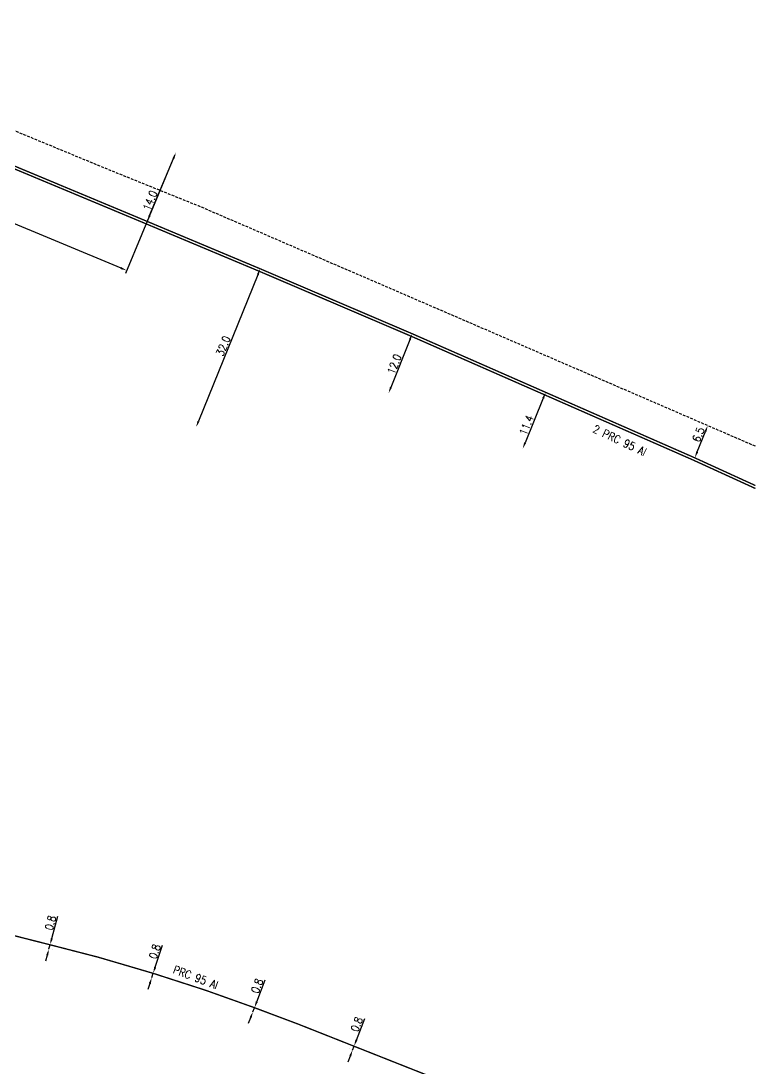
# Model space of a CAD drawing. Header units: millimetres. Extents: x 192397 to 193000, y 105345 to 105989.
# Drawn here: x 192862.4 to 193000.1, y 105513.2 to 105709.4 of the extents above; entities that cross this region are included whole.
import ezdxf

# ---------------------------------------------------------------- set-up
doc = ezdxf.new("R2010")
doc.units = ezdxf.units.MM
doc.header["$PDMODE"] = 34
doc.linetypes.add('DASHED', pattern=[0.75, 0.5, -0.25])
doc.layers.get('Defpoints').update_dxf_attribs({"linetype": 'CONTINUOUS'})
doc.layers.add('M_120', color=5, linetype='M_ST_13')
doc.styles.get("Standard").update_dxf_attribs({"font": 'romans.shx', "width": 0.85})
doc.linetypes.add('M_ST_13', pattern='A,5,-0.3,["oo",Standard,S=1.5,R=0,X=0,Y=-0.5],-3', length=8.3)
doc.dimstyles.get("Standard").update_dxf_attribs({"dimtxt": 1.5, "dimasz": 1.2, "dimexe": 0.625, "dimexo": 0.625, "dimgap": 0.25, "dimtad": 1, "dimdec": 1, "dimzin": 0, "dimdsep": 46, "dimtxsty": 'Standard', "dimcen": -0.5, "dimadec": 0, "dimazin": 0, "dimtfac": 1, "dimtdec": 1, "dimtmove": 0, "dimatfit": 3, "dimfxl": 1, "dimtolj": 1, "dimtzin": 0, "dimarcsym": 0})

# ---------------------------------------------------------------- blocks, each defined once
blk = doc.blocks.new('*D0')
at = {"layer": 'Defpoints', "color": 0, "linetype": 'Continuous'}
for p in [(192991.08, 105633.59), (192991.08, 105633.59), (192988.65, 105627.56)]:
    blk.add_point(p, dxfattribs=at)
at = {"layer": 'M_120', "color": 0, "linetype": 'Continuous', "lineweight": -2}
blk.add_line((192989.1, 105628.67), (192990.63, 105632.47), dxfattribs=at)
at = {"layer": 'M_120', "color": 0, "linetype": 'Continuous'}
for points in [[(192990.45, 105632.55), (192990.82, 105632.4), (192991.08, 105633.59)], [(192988.92, 105628.74), (192989.29, 105628.6), (192988.65, 105627.56)]]:
    blk.add_solid(points, dxfattribs=at)
at = {"layer": 'M_120', "color": 0, "linetype": 'Continuous', "insert": (192989.33, 105631.91), "char_height": 1.5, "attachment_point": 5, "rotation": 68.0811}
blk.add_mtext('\\A1;6.5', dxfattribs=at)
blk = doc.blocks.new('*D1')
at = {"layer": 'Defpoints', "color": 0, "linetype": 'Continuous'}
for p in [(192960.71, 105639.82), (192956.42, 105629.26), (192956.42, 105629.26)]:
    blk.add_point(p, dxfattribs=at)
at = {"layer": 'M_120', "color": 0, "linetype": 'Continuous', "lineweight": -2}
blk.add_line((192960.26, 105638.71), (192956.87, 105630.37), dxfattribs=at)
at = {"layer": 'M_120', "color": 0, "linetype": 'Continuous'}
for points in [[(192960.07, 105638.78), (192960.44, 105638.63), (192960.71, 105639.82)], [(192956.68, 105630.45), (192957.05, 105630.3), (192956.42, 105629.26)]]:
    blk.add_solid(points, dxfattribs=at)
at = {"layer": 'M_120', "color": 0, "linetype": 'Continuous', "insert": (192957.12, 105633.65), "char_height": 1.5, "attachment_point": 5, "rotation": 67.8751}
blk.add_mtext('\\A1;11.4', dxfattribs=at)
blk = doc.blocks.new('*D2')
at = {"layer": 'Defpoints', "color": 0, "linetype": 'Continuous'}
for p in [(192935.71, 105650.8), (192931.28, 105639.64), (192931.28, 105639.64)]:
    blk.add_point(p, dxfattribs=at)
at = {"layer": 'M_120', "color": 0, "linetype": 'Continuous', "lineweight": -2}
blk.add_line((192935.26, 105649.68), (192931.72, 105640.76), dxfattribs=at)
at = {"layer": 'M_120', "color": 0, "linetype": 'Continuous'}
for points in [[(192935.08, 105649.76), (192935.45, 105649.61), (192935.71, 105650.8)], [(192931.54, 105640.83), (192931.91, 105640.69), (192931.28, 105639.64)]]:
    blk.add_solid(points, dxfattribs=at)
at = {"layer": 'M_120', "color": 0, "linetype": 'Continuous', "insert": (192932.37, 105645.1), "char_height": 1.5, "attachment_point": 5, "rotation": 68.3711}
blk.add_mtext('\\A1;12.0', dxfattribs=at)
blk = doc.blocks.new('*D3')
at = {"layer": 'Defpoints', "color": 0, "linetype": 'Continuous'}
for p in [(192907.24, 105662.98), (192895.24, 105633.31), (192895.24, 105633.31)]:
    blk.add_point(p, dxfattribs=at)
at = {"layer": 'M_120', "color": 0, "linetype": 'Continuous', "lineweight": -2}
blk.add_line((192906.79, 105661.86), (192895.69, 105634.42), dxfattribs=at)
at = {"layer": 'M_120', "color": 0, "linetype": 'Continuous'}
for points in [[(192906.61, 105661.94), (192906.98, 105661.79), (192907.24, 105662.98)], [(192895.51, 105634.5), (192895.88, 105634.35), (192895.24, 105633.31)]]:
    blk.add_solid(points, dxfattribs=at)
at = {"layer": 'M_120', "color": 0, "linetype": 'Continuous', "insert": (192900.32, 105648.52), "char_height": 1.5, "attachment_point": 5, "rotation": 67.9796}
blk.add_mtext('\\A1;32.0', dxfattribs=at)
blk = doc.blocks.new('*D4')
at = {"layer": 'Defpoints', "color": 0, "linetype": 'Continuous'}
for p in [(192891.46, 105684.77), (192891.46, 105684.77), (192886.07, 105671.85)]:
    blk.add_point(p, dxfattribs=at)
at = {"layer": 'M_120', "color": 0, "linetype": 'Continuous', "lineweight": -2}
blk.add_line((192886.53, 105672.96), (192891, 105683.67), dxfattribs=at)
at = {"layer": 'M_120', "color": 0, "linetype": 'Continuous'}
for points in [[(192890.82, 105683.74), (192891.18, 105683.59), (192891.46, 105684.77)], [(192886.35, 105673.04), (192886.72, 105672.88), (192886.07, 105671.85)]]:
    blk.add_solid(points, dxfattribs=at)
at = {"layer": 'M_120', "color": 0, "linetype": 'Continuous', "insert": (192886.62, 105675.77), "char_height": 1.5, "attachment_point": 5, "rotation": 67.3466}
blk.add_mtext('\\A1;14.0', dxfattribs=at)
blk = doc.blocks.new('*D55')
at = {"layer": 'Defpoints', "color": 0, "linetype": 'Continuous'}
for p in [(192867.88, 105536.3), (192867.67, 105535.53), (192867.67, 105535.53)]:
    blk.add_point(p, dxfattribs=at)
at = {"layer": 'M_120', "color": 0, "linetype": 'Continuous', "lineweight": -2}
for p, q in [((192868.19, 105537.46), (192869.33, 105541.68)), ((192867.67, 105535.53), (192867.88, 105536.3)), ((192868.48, 105536.14), (192868.48, 105536.14)), ((192867.36, 105534.37), (192867.05, 105533.21)), ((192868.28, 105535.36), (192868.28, 105535.36))]:
    blk.add_line(p, q, dxfattribs=at)
at = {"layer": 'M_120', "color": 0, "linetype": 'Continuous'}
for points in [[(192868, 105537.51), (192868.39, 105537.41), (192867.88, 105536.3)], [(192867.17, 105534.42), (192867.55, 105534.32), (192867.67, 105535.53)]]:
    blk.add_solid(points, dxfattribs=at)
at = {"layer": 'M_120', "color": 0, "linetype": 'Continuous', "insert": (192867.96, 105540.41), "char_height": 1.5, "attachment_point": 5, "rotation": 74.8828}
blk.add_mtext('\\A1;0.8', dxfattribs=at)
blk = doc.blocks.new('*D56')
at = {"layer": 'Defpoints', "color": 0, "linetype": 'Continuous'}
for p in [(192887.19, 105530.95), (192886.94, 105530.19), (192886.94, 105530.19)]:
    blk.add_point(p, dxfattribs=at)
at = {"layer": 'M_120', "color": 0, "linetype": 'Continuous', "lineweight": -2}
for p, q in [((192887.57, 105532.09), (192888.94, 105536.24)), ((192886.94, 105530.19), (192887.19, 105530.95)), ((192886.57, 105529.05), (192886.19, 105527.91))]:
    blk.add_line(p, q, dxfattribs=at)
at = {"layer": 'M_120', "color": 0, "linetype": 'Continuous'}
for points in [[(192887.38, 105532.15), (192887.76, 105532.02), (192887.19, 105530.95)], [(192886.38, 105529.11), (192886.76, 105528.98), (192886.94, 105530.19)]]:
    blk.add_solid(points, dxfattribs=at)
at = {"layer": 'M_120', "color": 0, "linetype": 'Continuous', "insert": (192887.5, 105535.04), "char_height": 1.5, "attachment_point": 5, "rotation": 71.7257}
blk.add_mtext('\\A1;0.8', dxfattribs=at)
blk = doc.blocks.new('*D57')
at = {"layer": 'Defpoints', "color": 0, "linetype": 'Continuous'}
for p in [(192906.17, 105524.51), (192905.88, 105523.76), (192905.88, 105523.76)]:
    blk.add_point(p, dxfattribs=at)
at = {"layer": 'M_120', "color": 0, "linetype": 'Continuous', "lineweight": -2}
for p, q in [((192906.6, 105525.63), (192908.17, 105529.71)), ((192905.88, 105523.76), (192906.17, 105524.51)), ((192905.45, 105522.64), (192905.02, 105521.52))]:
    blk.add_line(p, q, dxfattribs=at)
at = {"layer": 'M_120', "color": 0, "linetype": 'Continuous'}
for points in [[(192906.42, 105525.7), (192906.79, 105525.56), (192906.17, 105524.51)], [(192905.26, 105522.72), (192905.64, 105522.57), (192905.88, 105523.76)]]:
    blk.add_solid(points, dxfattribs=at)
at = {"layer": 'M_120', "color": 0, "linetype": 'Continuous', "insert": (192906.67, 105528.59), "char_height": 1.5, "attachment_point": 5, "rotation": 68.923}
blk.add_mtext('\\A1;0.8', dxfattribs=at)
blk = doc.blocks.new('*D58')
at = {"layer": 'Defpoints', "color": 0, "linetype": 'Continuous'}
for p in [(192924.54, 105516.57), (192924.54, 105516.57), (192924.83, 105517.32)]:
    blk.add_point(p, dxfattribs=at)
at = {"layer": 'M_120', "color": 0, "linetype": 'Continuous', "lineweight": -2}
for p, q in [((192925.26, 105518.44), (192926.83, 105522.51)), ((192923.96, 105516.79), (192923.96, 105516.79)), ((192924.25, 105517.54), (192924.25, 105517.54)), ((192924.54, 105516.57), (192924.83, 105517.32)), ((192924.11, 105515.45), (192923.68, 105514.33))]:
    blk.add_line(p, q, dxfattribs=at)
at = {"layer": 'M_120', "color": 0, "linetype": 'Continuous'}
for points in [[(192925.07, 105518.51), (192925.45, 105518.36), (192924.83, 105517.32)], [(192923.92, 105515.52), (192924.3, 105515.38), (192924.54, 105516.57)]]:
    blk.add_solid(points, dxfattribs=at)
at = {"layer": 'M_120', "color": 0, "linetype": 'Continuous', "insert": (192925.33, 105521.39), "char_height": 1.5, "attachment_point": 5, "rotation": 68.923}
blk.add_mtext('\\A1;0.8', dxfattribs=at)
blk = doc.blocks.new('*D93')
at = {"layer": 'Defpoints', "color": 0, "linetype": 'Continuous'}
for p in [(192830.95, 105695.57), (192891.46, 105684.77), (192882.23, 105662.66)]:
    blk.add_point(p, dxfattribs=at)
at = {"layer": 'M_120', "color": 0, "linetype": 'Continuous', "lineweight": -2}
for p, q in [((192830.71, 105694.99), (192826.62, 105685.2)), ((192827.97, 105685.31), (192881.13, 105663.13)), ((192891.22, 105684.2), (192881.99, 105662.09))]:
    blk.add_line(p, q, dxfattribs=at)
at = {"layer": 'M_120', "color": 0, "linetype": 'Continuous'}
for points in [[(192828.05, 105685.49), (192827.89, 105685.13), (192826.86, 105685.77)], [(192881.2, 105663.31), (192881.05, 105662.94), (192882.23, 105662.66)]]:
    blk.add_solid(points, dxfattribs=at)
at = {"layer": 'M_120', "color": 0, "linetype": 'Continuous', "insert": (192854.93, 105675.14), "char_height": 1.5, "attachment_point": 5, "rotation": 337.3466}
blk.add_mtext('\\A1;60.0', dxfattribs=at)

msp = doc.modelspace()

# ---------------------------------------------------------------- linework, layer by layer
at = {"layer": 'M_120', "linetype": 'DASHED', "flags": 128}
msp.add_lwpolyline([(193000, 105629.71), (192990.88, 105633.67), (192964.69, 105644.99), (192935.22, 105657.73), (192906.82, 105669.96), (192895.7, 105674.75), (192888.35, 105677.7), (192877.84, 105681.96), (192863.16, 105688.03), (192849.66, 105693.61), (192845.34, 105695.4), (192830.84, 105701.56), (192819.62, 105706.33), (192812.45, 105709.42)], dxfattribs=at)
at = {"layer": 'M_120', "const_width": 0.25}
for points in [[(193000, 105622.36), (192988.45, 105627.64), (192960.72, 105639.82), (192935.71, 105650.81), (192907.24, 105662.98), (192885.71, 105672.01), (192858.36, 105683.43)], [(193000, 105622.36), (192999.77, 105622.47)]]:
    msp.add_lwpolyline(points, dxfattribs=at)
at = {"layer": 'M_120'}
for points in [[(192858.17, 105682.97, 0.25, 0.25, 0), (192885.52, 105671.55, 0.25, 0.25, 0), (192907.05, 105662.52, 0.25, 0.25, 0), (192935.51, 105650.35, 0.25, 0.25, 0), (192960.52, 105639.36, 0.25, 0.25, 0.000052), (192960.52, 105639.36, 0.25, 0.25, 0), (192988.25, 105627.18, 0.25, 0.25, 0), (193000, 105621.81, 0, 0, 0)], [(192999.77, 105621.92, 0.25, 0.25, 0), (193000, 105621.81, 0, 0, 0)], [(192943.33, 105509.96, 0.25, 0.25, 0), (192914.29, 105521.46, 0.25, 0.25, 0), (192906.17, 105524.51, 0.25, 0.25, 0), (192897, 105527.78, 0.25, 0.25, 0), (192887.19, 105530.95, 0.25, 0.25, 0), (192876.91, 105533.97, 0.25, 0.25, 0), (192867.88, 105536.3, 0.25, 0.25, 0), (192848.48, 105541.23, 0.25, 0.25, 0)]]:
    msp.add_lwpolyline(points, format="xyseb", dxfattribs=at)

# ---------------------------------------------------------------- texts
at = {"layer": 'M_120', "insert": (192970.04, 105633.8), "char_height": 1.5, "attachment_point": 1, "rotation": 334.701}
msp.add_mtext('2 PRC 95 Al', dxfattribs=at)
at = {"layer": 'M_120', "linetype": 'Continuous', "insert": (192891.3, 105532.45), "char_height": 1.5, "attachment_point": 1, "rotation": 339.4706}
msp.add_mtext('PRC 95 Al', dxfattribs=at)

# ---------------------------------------------------------------- dimensions: what is measured, and where the dimension line sits
at = {"layer": 'M_120', "linetype": 'Continuous'}
dim = msp.add_linear_dim(base=(192882.23, 105662.66), p1=(192830.95, 105695.57), p2=(192891.46, 105684.77), angle=157.3466, dimstyle='Standard', dxfattribs=at)
dim.commit()
dim.dimension.update_dxf_attribs({"geometry": '*D93', "text_midpoint": (192854.93, 105675.14)})
for base, p1, p2, angle, picture, middle, dimtype in [((192891.46, 105684.77), (192886.07, 105671.85), (192891.46, 105684.77), 67.3466, '*D4', (192887.54, 105675.38), 161), ((192931.28, 105639.64), (192935.71, 105650.8), (192931.28, 105639.64), 248.3711, '*D2', (192933.3, 105644.74), 161), ((192956.42, 105629.26), (192960.71, 105639.82), (192956.42, 105629.26), 247.8751, '*D1', (192958.05, 105633.28), 161), ((192991.08, 105633.59), (192988.65, 105627.56), (192991.08, 105633.59), 68.0811, '*D0', (192990.26, 105631.54), 161), ((192867.67, 105535.53), (192867.88, 105536.3), (192867.67, 105535.53), 74.8828, '*D55', (192868.92, 105540.15), 160), ((192886.94, 105530.19), (192887.19, 105530.95), (192886.94, 105530.19), 71.7257, '*D56', (192888.44, 105534.73), 160), ((192905.88, 105523.76), (192906.17, 105524.51), (192905.88, 105523.76), 68.923, '*D57', (192907.6, 105528.23), 160), ((192924.54, 105516.57), (192924.83, 105517.32), (192924.54, 105516.57), 68.923, '*D58', (192926.26, 105521.03), 160)]:
    dim = msp.add_linear_dim(base=base, p1=p1, p2=p2, angle=angle, dimstyle='Standard', dxfattribs=at)
    dim.commit()
    dim.dimension.update_dxf_attribs({"geometry": picture, "text_midpoint": middle, "dimtype": dimtype})
dim = msp.add_aligned_dim(p1=(192907.24, 105662.98), p2=(192895.24, 105633.31), distance=0, dimstyle='Standard', dxfattribs=at)
dim.commit()
dim.dimension.update_dxf_attribs({"geometry": '*D3', "text_midpoint": (192900.32, 105648.52)})

doc.saveas('drawing.dxf')
